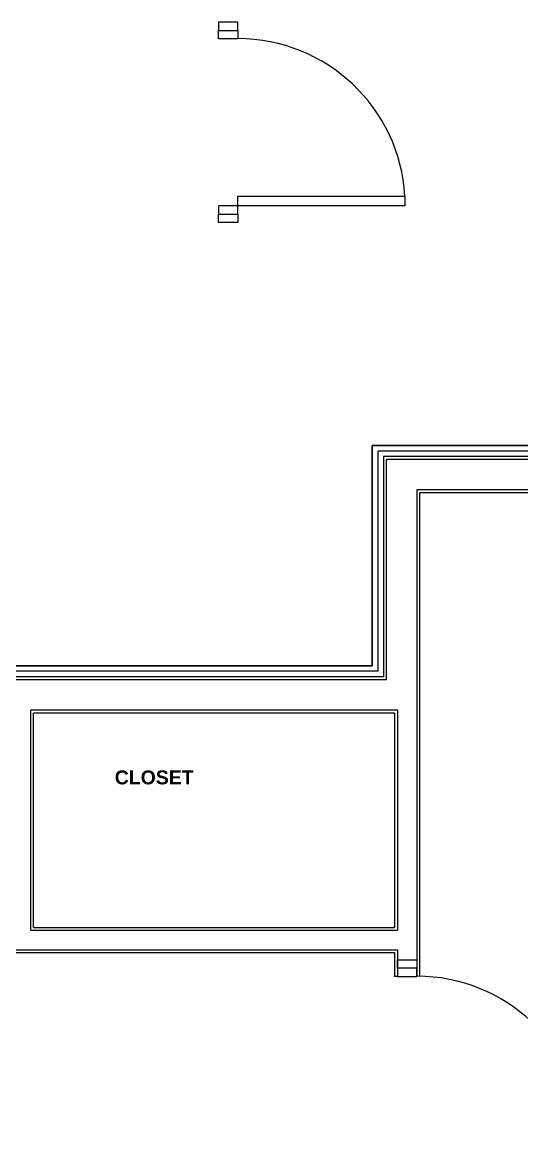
# Model space of a CAD drawing. Header units: inches. Extents: x 3882 to 20043, y -1483 to 3222.
# Drawn here: x 12235.7 to 12325.4, y -350.4 to -150.8 of the extents above; entities that cross this region are included whole.
import ezdxf

# ---------------------------------------------------------------- set-up
doc = ezdxf.new("R2010")
doc.units = ezdxf.units.IN
doc.header["$MEASUREMENT"] = 0
for name, color, linetype in [('SS - Drywall_(240)', 240, 'Continuous'), ('SS - Masonry_(241)', 241, 'Continuous'), ('SS - Sheathing_(124)', 124, 'Continuous'), ('SS - Windows_(160)', 160, 'Continuous'), ('SS - Wood_(30)', 30, 'Continuous')]:
    doc.layers.add(name, color=color, linetype=linetype)
doc.styles.add('SS.Title', font='swisseb.ttf')

msp = doc.modelspace()

# ---------------------------------------------------------------- linework, layer by layer
at = {"layer": 'SS - Drywall_(240)'}
for p, q in [((12237.78014, -313.36932), (12237.78014, -274.86932)), ((12302.58538, -274.86932), (12302.58538, -313.36932)), ((12237.78014, -313.36932), (12302.58538, -313.36932)), ((12117.28014, -317.86932), (12237.78014, -317.86932)), ((12237.78014, -317.86932), (12302.58538, -317.86932)), ((12302.58538, -317.86932), (12302.58538, -322.13827)), ((12302.58538, -322.18511), (12302.58538, -322.13827)), ((12303.08538, -322.18511), (12302.58538, -322.18511))]:
    msp.add_line(p, q, dxfattribs=at)
for points in [[(12484.34493, -356.03427), (12484.34493, -274.86932), (12424.34493, -274.86932), (12424.34493, -235.29353), (12307.08538, -235.29353), (12307.08538, -322.13827)], [(12302.58538, -274.86932), (12237.78014, -274.86932)]]:
    msp.add_lwpolyline(points, dxfattribs=at)
at = {"layer": 'SS - Masonry_(241)'}
msp.add_lwpolyline([(12066.28014, -340.41495), (12066.28014, -266.36932), (12298.58538, -266.36932), (12298.58538, -226.79353), (12432.84493, -226.79353), (12432.84493, -266.36932), (12492.84493, -266.36932), (12492.84493, -451.63646), (12432.25915, -512.22224), (12323.62078, -512.22224), (12323.62078, -500.22224), (12309.62078, -500.22224)], dxfattribs=at)
at = {"layer": 'SS - Sheathing_(124)'}
for points in [[(12066.28014, -266.36932), (12066.28014, -379.36932), (12161.04208, -379.36932), (12161.04208, -512.22224), (12253.62078, -512.22224), (12253.62078, -500.22224), (12323.62078, -500.22224), (12323.62078, -512.22224), (12432.25915, -512.22224), (12492.84493, -451.63646), (12492.84493, -266.36932), (12432.84493, -266.36932), (12432.84493, -226.79353), (12298.58538, -226.79353), (12298.58538, -266.36932), (12066.28014, -266.36932), (12066.28014, -340.41495)], [(12162.04208, -511.22224), (12252.62078, -511.22224), (12252.62078, -499.22224), (12324.62078, -499.22224), (12324.62078, -511.22224), (12431.84493, -511.22224), (12491.84493, -451.22224), (12491.84493, -267.36932), (12431.84493, -267.36932), (12431.84493, -227.79353), (12299.58538, -227.79353), (12299.58538, -267.36932), (12067.28014, -267.36932), (12067.28014, -378.36932)], [(12163.04208, -510.22224), (12251.62078, -510.22224), (12251.62078, -498.22224), (12325.62078, -498.22224), (12325.62078, -510.22224), (12431.43072, -510.22224), (12490.84493, -450.80803), (12490.84493, -268.36932), (12430.84493, -268.36932), (12430.84493, -228.79353), (12300.58538, -228.79353), (12300.58538, -268.36932), (12068.28014, -268.36932), (12068.28014, -377.36932)]]:
    msp.add_lwpolyline(points, dxfattribs=at)
at = {"layer": 'SS - Windows_(160)'}
for points in [[(12270.9463, -153.77438), (12270.9463, -152.27438), (12274.4463, -152.27438), (12274.4463, -153.77438)], [(12274.4463, -182.02438), (12304.4463, -182.02438), (12304.4463, -183.77438), (12274.4463, -183.77438)], [(12270.9463, -183.77438), (12270.9463, -185.27438), (12274.4463, -185.27438), (12274.4463, -183.77438)], [(12306.58538, -322.18511), (12306.58538, -320.68511), (12303.08538, -320.68511), (12303.08538, -322.18511)]]:
    msp.add_lwpolyline(points, close=True, dxfattribs=at)
for centre in [(12274.4463, -183.77438), (12306.58538, -352.18511)]:
    msp.add_arc(centre, 30.051, 3.3384705, 90, dxfattribs=at)
at = {"layer": 'SS - Wood_(30)'}
for p, q in [((12237.28014, -313.36932), (12237.28014, -274.36932)), ((12303.08538, -274.36932), (12303.08538, -313.86932)), ((12306.58538, -274.36932), (12306.58538, -322.18511)), ((12237.28014, -313.86932), (12237.28014, -313.36932)), ((12237.28014, -313.86932), (12303.08538, -313.86932)), ((12233.28014, -317.36932), (12237.28014, -317.36932)), ((12237.28014, -317.36932), (12303.08538, -317.36932)), ((12303.08538, -317.36932), (12303.08538, -322.18511))]:
    msp.add_line(p, q, dxfattribs=at)
for points in [[(12274.4463, -152.27438), (12274.4463, -150.77438), (12270.9463, -150.77438), (12270.9463, -152.27438)], [(12274.4463, -185.27438), (12274.4463, -186.77438), (12270.9463, -186.77438), (12270.9463, -185.27438)], [(12303.08538, -320.68511), (12303.08538, -319.18511), (12306.58538, -319.18511), (12306.58538, -320.68511)]]:
    msp.add_lwpolyline(points, close=True, dxfattribs=at)
for points in [[(12163.54208, -509.72224), (12251.12078, -509.72224), (12251.12078, -497.72224), (12326.12078, -497.72224), (12326.12078, -509.72224), (12431.22361, -509.72224), (12490.34493, -450.60092), (12490.34493, -268.86932), (12430.34493, -268.86932), (12430.34493, -229.29353), (12301.08538, -229.29353), (12301.08538, -268.86932), (12068.78014, -268.86932), (12068.78014, -376.86932)], [(12484.84493, -356.53427), (12484.84493, -274.36932), (12424.84493, -274.36932), (12424.84493, -234.79353), (12306.58538, -234.79353), (12306.58538, -274.36932)], [(12303.08538, -274.36932), (12237.28014, -274.36932)]]:
    msp.add_lwpolyline(points, dxfattribs=at)

# ---------------------------------------------------------------- texts
at = {"insert": (12252.34195, -285.1691), "char_height": 2.5, "attachment_point": 1, "style": 'SS.Title'}
msp.add_mtext_dynamic_manual_height_columns('CLOSET', width=32.418035, gutter_width=1, heights=[0], dxfattribs=at)

doc.saveas('drawing.dxf')
